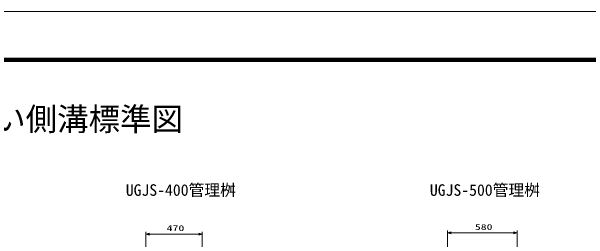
# Model space of a CAD drawing. Units: millimetres on the paper. Extents: x 0 to 841, y 0 to 594.
# Drawn here: x 420.5 to 661.1, y 498.9 to 594 of the extents above; entities that cross this region are included whole.
import ezdxf
from ezdxf.enums import TextEntityAlignment as Align

# ---------------------------------------------------------------- set-up
doc = ezdxf.new("R2010")
doc.units = ezdxf.units.MM
for name, color, linetype, lineweight in [('D-STR-DIM（寸法）', 7, 'Continuous', 13), ('D-TTL-LINE（区切線）', 7, 'Continuous', 18), ('D-TTL（外枠）', 2, 'Continuous', 140)]:
    doc.layers.add(name, color=color, linetype=linetype, lineweight=lineweight)
doc.layers.add('D-STR-TXT(文字)', color=7, linetype='Continuous')
doc.styles.add('ＭＳ ゴシック', font='')
doc.styles.get('ＭＳ ゴシック').set_extended_font_data('MS Gothic')

# ---------------------------------------------------------------- blocks, each defined once
blk = doc.blocks.new('_Open30')
at = {"color": 7, "linetype": 'Continuous', "lineweight": 13}
for p, q in [((-1, 0.2679), (0, 0)), ((0, 0), (-1, -0.2679)), ((0, 0), (-1, 0))]:
    blk.add_line(p, q, dxfattribs=at)

msp = doc.modelspace()

# ---------------------------------------------------------------- linework, layer by layer
at = {"layer": 'D-STR-DIM（寸法）'}
for p, q in [((476.558, 493.93), (476.558, 502.139)), ((478.058, 501.139), (498.558, 501.139)), ((500.058, 493.93), (500.058, 502.139)), ((602.325, 494.424), (602.325, 502.632)), ((603.825, 501.632), (629.825, 501.632)), ((631.325, 494.424), (631.325, 502.632))]:
    msp.add_line(p, q, dxfattribs=at)
at = {"layer": 'D-TTL-LINE（区切線）'}
msp.add_line((841, 594), (0, 594), dxfattribs=at)
at = {"layer": 'D-TTL（外枠）'}
msp.add_line((820.9, 573.9), (20.1, 573.9), dxfattribs=at)

# ---------------------------------------------------------------- block references
at = {"layer": 'D-STR-DIM（寸法）', "xscale": 1.5, "yscale": 1.5, "rotation": 180}
for p in [(476.558, 501.139), (602.325, 501.632)]:
    msp.add_blockref('_Open30', p, dxfattribs=at)
at = {"layer": 'D-STR-DIM（寸法）', "xscale": 1.5, "yscale": 1.5}
for p in [(500.058, 501.139), (631.325, 501.632)]:
    msp.add_blockref('_Open30', p, dxfattribs=at)

# ---------------------------------------------------------------- texts
at = {"layer": 'D-STR-DIM（寸法）', "style": 'ＭＳ ゴシック', "width": 1.5}
for s, p in [('580', (613.7, 502.17)), ('470', (485.183, 501.676))]:
    msp.add_text(s, height=2.405, dxfattribs=at).set_placement(p, align=Align.BOTTOM_LEFT)
at = {"layer": 'D-STR-TXT(文字)', "style": 'ＭＳ ゴシック'}
for s, height, p in [('自転車に優しい側溝標準図', 9.621, (334.527, 541.419)), ('UGJS-400管理桝', 4.811, (468.138, 515.671)), ('UGJS-500管理桝', 4.811, (594.95, 515.671))]:
    msp.add_text(s, height=height, dxfattribs=at).set_placement(p, align=Align.BOTTOM_LEFT)

doc.saveas('drawing.dxf')
